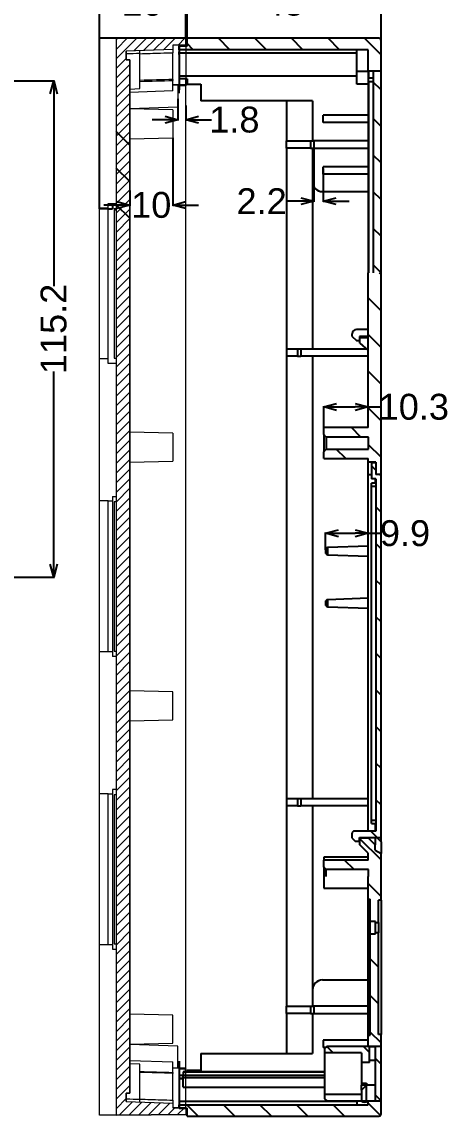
# Model space of a CAD drawing. Header units: millimetres. Extents: x 3277 to 4118, y 1069 to 1745.
# Drawn here: x 3474.3 to 3573.2, y 1289.9 to 1543.7 of the extents above; entities that cross this region are included whole.
import ezdxf

# ---------------------------------------------------------------- set-up
doc = ezdxf.new("R2010")
doc.units = ezdxf.units.MM
doc.layers.add('1', color=7, linetype='Continuous', true_color=0xffffff)
doc.layers.add('2', color=7, linetype='Continuous', true_color=0xffffff)
doc.styles.get("Standard").update_dxf_attribs({"font": 'arial.ttf'})
doc.dimstyles.new('副本 (2)Standard', dxfattribs={"dimtxt": 6, "dimasz": 3, "dimexe": 0.18, "dimexo": 0.0625, "dimgap": 0.09, "dimtad": 0, "dimdec": 1, "dimdsep": 46, "dimtxsty": 'Standard', "dimblk": 'OPEN30', "dimcen": 0.09, "dimclrd": 3, "dimclre": 3, "dimclrt": 6, "dimazin": 2, "dimtfac": 1, "dimtdec": 1, "dimtofl": 0, "dimtmove": 0, "dimatfit": 3, "dimfxl": 1, "dimtolj": 1, "dimtzin": 0, "dimarcsym": 0})

# ---------------------------------------------------------------- blocks, each defined once
blk = doc.blocks.new('_Open30')
at = {"color": 0, "linetype": 'ByBlock', "lineweight": -2}
for p, q in [((-1, 0.268), (0, 0)), ((0, 0), (-1, -0.268)), ((0, 0), (-1, 0))]:
    blk.add_line(p, q, dxfattribs=at)
blk = doc.blocks.new('*D78')
at = {"color": 3, "lineweight": -2, "transparency": 16777216}
for p, q in [((3492.3, 1539.03), (3492.3, 1557.5)), ((3495.3, 1557.32), (3517.05, 1557.32)), ((3554.6, 1557.32), (3532.85, 1557.32)), ((3557.6, 1538.75), (3557.6, 1557.5))]:
    blk.add_line(p, q, dxfattribs=at)
at = {"layer": 'Defpoints', "color": 0, "transparency": 16777216}
for p in [(3492.3, 1557.32), (3492.3, 1538.97), (3557.6, 1538.69)]:
    blk.add_point(p, dxfattribs=at)
at = {"color": 3, "lineweight": -2, "transparency": 16777216, "xscale": 3, "yscale": 3, "zscale": 3, "rotation": 180}
blk.add_blockref('_Open30', (3492.3, 1557.32), dxfattribs=at)
at = {"color": 3, "lineweight": -2, "transparency": 16777216, "xscale": 3, "yscale": 3, "zscale": 3}
blk.add_blockref('_Open30', (3557.6, 1557.32), dxfattribs=at)
at = {"color": 6, "transparency": 16777216, "insert": (3524.95, 1557.32), "char_height": 6, "attachment_point": 5}
blk.add_mtext('\\A1;65.3', dxfattribs=at)
blk = doc.blocks.new('*D79')
at = {"color": 3, "lineweight": -2, "transparency": 16777216}
for p, q in [((3512.6, 1539.96), (3512.6, 1548.3)), ((3557.6, 1543.81), (3557.6, 1548.3)), ((3515.6, 1548.12), (3530.57, 1548.12)), ((3554.6, 1548.12), (3539.63, 1548.12))]:
    blk.add_line(p, q, dxfattribs=at)
at = {"layer": 'Defpoints', "color": 0, "transparency": 16777216}
for p in [(3557.6, 1548.12), (3557.6, 1543.75), (3512.6, 1539.89)]:
    blk.add_point(p, dxfattribs=at)
at = {"color": 3, "lineweight": -2, "transparency": 16777216, "xscale": 3, "yscale": 3, "zscale": 3, "rotation": 180}
blk.add_blockref('_Open30', (3512.6, 1548.12), dxfattribs=at)
at = {"color": 3, "lineweight": -2, "transparency": 16777216, "xscale": 3, "yscale": 3, "zscale": 3}
blk.add_blockref('_Open30', (3557.6, 1548.12), dxfattribs=at)
at = {"color": 6, "transparency": 16777216, "insert": (3535.1, 1548.12), "char_height": 6, "attachment_point": 5}
blk.add_mtext('\\A1;45', dxfattribs=at)
blk = doc.blocks.new('*D81')
at = {"color": 3, "lineweight": -2, "transparency": 16777216}
for p, q in [((3492.3, 1546.79), (3492.3, 1548.26)), ((3512.3, 1539.96), (3512.3, 1548.26)), ((3495.3, 1548.08), (3497.88, 1548.08)), ((3509.3, 1548.08), (3506.73, 1548.08))]:
    blk.add_line(p, q, dxfattribs=at)
at = {"layer": 'Defpoints', "color": 0, "transparency": 16777216}
for p in [(3492.3, 1548.08), (3492.3, 1546.72), (3512.3, 1539.89)]:
    blk.add_point(p, dxfattribs=at)
at = {"color": 3, "lineweight": -2, "transparency": 16777216, "xscale": 3, "yscale": 3, "zscale": 3, "rotation": 180}
blk.add_blockref('_Open30', (3492.3, 1548.08), dxfattribs=at)
at = {"color": 3, "lineweight": -2, "transparency": 16777216, "xscale": 3, "yscale": 3, "zscale": 3}
blk.add_blockref('_Open30', (3512.3, 1548.08), dxfattribs=at)
at = {"color": 6, "transparency": 16777216, "insert": (3502.3, 1548.08), "char_height": 6, "attachment_point": 5}
blk.add_mtext('\\A1;20', dxfattribs=at)
blk = doc.blocks.new('*D82')
at = {"color": 3, "lineweight": -2, "transparency": 16777216}
for p, q in [((3509.3, 1516.78), (3509.3, 1501.03)), ((3499.3, 1504.61), (3499.3, 1501.03)), ((3496.3, 1501.21), (3493.3, 1501.21)), ((3512.3, 1501.21), (3515.3, 1501.21))]:
    blk.add_line(p, q, dxfattribs=at)
at = {"layer": 'Defpoints', "color": 0, "transparency": 16777216}
for p in [(3509.3, 1516.84), (3499.3, 1504.67), (3499.3, 1501.21)]:
    blk.add_point(p, dxfattribs=at)
at = {"color": 3, "lineweight": -2, "transparency": 16777216, "xscale": 3, "yscale": 3, "zscale": 3}
blk.add_blockref('_Open30', (3499.3, 1501.21), dxfattribs=at)
at = {"color": 3, "lineweight": -2, "transparency": 16777216, "xscale": 3, "yscale": 3, "zscale": 3, "rotation": 180}
blk.add_blockref('_Open30', (3509.3, 1501.21), dxfattribs=at)
at = {"color": 6, "transparency": 16777216, "insert": (3504.3, 1501.21), "char_height": 6, "attachment_point": 5}
blk.add_mtext('\\A1;10', dxfattribs=at)
blk = doc.blocks.new('*D83')
at = {"color": 3, "lineweight": -2, "transparency": 16777216}
for p, q in [((3544.3, 1449.65), (3544.3, 1454.57)), ((3547.3, 1454.39), (3551.6, 1454.39)), ((3554.6, 1451.39), (3554.6, 1454.57)), ((3554.6, 1454.39), (3557.6, 1454.39))]:
    blk.add_line(p, q, dxfattribs=at)
at = {"layer": 'Defpoints', "color": 0, "transparency": 16777216}
for p in [(3554.6, 1454.39), (3544.3, 1449.59), (3554.6, 1451.33)]:
    blk.add_point(p, dxfattribs=at)
at = {"color": 3, "lineweight": -2, "transparency": 16777216, "xscale": 3, "yscale": 3, "zscale": 3, "rotation": 180}
blk.add_blockref('_Open30', (3544.3, 1454.39), dxfattribs=at)
at = {"color": 3, "lineweight": -2, "transparency": 16777216, "xscale": 3, "yscale": 3, "zscale": 3}
blk.add_blockref('_Open30', (3554.6, 1454.39), dxfattribs=at)
at = {"color": 6, "transparency": 16777216, "insert": (3565.2, 1454.39), "char_height": 6, "attachment_point": 5}
blk.add_mtext('\\A1;10.3', dxfattribs=at)
blk = doc.blocks.new('*D84')
at = {"color": 3, "lineweight": -2, "transparency": 16777216}
for p, q in [((3544.7, 1421.21), (3544.7, 1425.25)), ((3547.7, 1425.07), (3551.6, 1425.07)), ((3554.6, 1423.15), (3554.6, 1425.25)), ((3554.6, 1425.07), (3557.6, 1425.07))]:
    blk.add_line(p, q, dxfattribs=at)
at = {"layer": 'Defpoints', "color": 0, "transparency": 16777216}
for p in [(3554.6, 1425.07), (3554.6, 1423.08), (3544.7, 1421.15)]:
    blk.add_point(p, dxfattribs=at)
at = {"color": 3, "lineweight": -2, "transparency": 16777216, "xscale": 3, "yscale": 3, "zscale": 3, "rotation": 180}
blk.add_blockref('_Open30', (3544.7, 1425.07), dxfattribs=at)
at = {"color": 3, "lineweight": -2, "transparency": 16777216, "xscale": 3, "yscale": 3, "zscale": 3}
blk.add_blockref('_Open30', (3554.6, 1425.07), dxfattribs=at)
at = {"color": 6, "transparency": 16777216, "insert": (3563.16, 1425.07), "char_height": 6, "attachment_point": 5}
blk.add_mtext('\\A1;9.9', dxfattribs=at)
blk = doc.blocks.new('*D85')
at = {"color": 3, "lineweight": -2, "transparency": 16777216}
for p, q in [((3542, 1515.44), (3542, 1501.93)), ((3544.2, 1509.66), (3544.2, 1501.93)), ((3539, 1502.11), (3535.49, 1502.11)), ((3547.2, 1502.11), (3550.2, 1502.11))]:
    blk.add_line(p, q, dxfattribs=at)
at = {"layer": 'Defpoints', "color": 0, "transparency": 16777216}
for p in [(3542, 1515.5), (3544.2, 1509.72), (3544.2, 1502.11)]:
    blk.add_point(p, dxfattribs=at)
at = {"color": 3, "lineweight": -2, "transparency": 16777216, "xscale": 3, "yscale": 3, "zscale": 3}
blk.add_blockref('_Open30', (3542, 1502.11), dxfattribs=at)
at = {"color": 3, "lineweight": -2, "transparency": 16777216, "xscale": 3, "yscale": 3, "zscale": 3, "rotation": 180}
blk.add_blockref('_Open30', (3544.2, 1502.11), dxfattribs=at)
at = {"color": 6, "transparency": 16777216, "insert": (3529.91, 1502.11), "char_height": 6, "attachment_point": 5}
blk.add_mtext('\\A1;2.2', dxfattribs=at)
blk = doc.blocks.new('*D104')
at = {"color": 3, "lineweight": -2, "transparency": 16777216}
for p, q in [((3432.71, 1530.04), (3481.85, 1530.04)), ((3481.67, 1527.04), (3481.67, 1482.37)), ((3481.67, 1417.89), (3481.67, 1462.57)), ((3448.55, 1414.89), (3481.85, 1414.89))]:
    blk.add_line(p, q, dxfattribs=at)
at = {"layer": 'Defpoints', "color": 0, "transparency": 16777216}
for p in [(3432.65, 1530.04), (3448.49, 1414.89), (3481.67, 1414.89)]:
    blk.add_point(p, dxfattribs=at)
at = {"color": 3, "lineweight": -2, "transparency": 16777216, "xscale": 3, "yscale": 3, "zscale": 3}
for p, rotation in [((3481.67, 1530.04), 90), ((3481.67, 1414.89), 270)]:
    blk.add_blockref('_Open30', p, dxfattribs=dict(at, rotation=rotation))
at = {"color": 6, "transparency": 16777216, "insert": (3481.67, 1472.47), "char_height": 6, "attachment_point": 5, "rotation": 90}
blk.add_mtext('\\A1;115.2', dxfattribs=at)
blk = doc.blocks.new('sfdg')
at = {"layer": '1', "linetype": 'Continuous', "lineweight": 13}
h = blk.add_hatch(dxfattribs=at)
h.set_pattern_fill('ANSI31', color=2, scale=0.4975, style=0)
h.set_pattern_definition([(45, (-3908.6246, 5610.0323), (-1.1169194, 1.1169194), [])])
h.paths.add_polyline_path([(-3215.47, 6169.42), (-3215.47, 6167.85), (-3218.47, 6167.85), (-3218.47, 6166.8), (-3229.27, 6166.42), (-3229.27, 6164.46), (-3228.47, 6164.46), (-3228.47, 5924.75), (-3229.27, 5924.75), (-3229.27, 5922.79), (-3218.47, 5922.41), (-3218.47, 5921.36), (-3215.47, 5921.36), (-3215.47, 5919.78), (-3231.57, 5919.64), (-3231.57, 6169.56)])
at = {"layer": '1', "color": 132, "linetype": 'Continuous', "lineweight": 18}
for p, q in [((-3231.57, 6169.56), (-3235.47, 6169.6)), ((-3235.47, 6130.05), (-3235.47, 6169.6)), ((-3231.57, 5919.64), (-3231.57, 6169.56)), ((-3215.47, 6169.42), (-3231.57, 6169.56)), ((-3218.47, 6167.85), (-3218.47, 6166.8)), ((-3215.47, 6167.85), (-3218.47, 6167.85)), ((-3215.47, 6169.42), (-3215.47, 6167.85)), ((-3215.47, 6167.85), (-3215.47, 6158.65)), ((-3218.47, 6166.8), (-3229.27, 6166.42)), ((-3229.27, 6164.46), (-3229.27, 6166.42)), ((-3226.1, 6157.75), (-3226.1, 6165.89)), ((-3218.47, 6159.86), (-3218.47, 6166.08)), ((-3228.47, 6164.46), (-3229.27, 6164.46)), ((-3228.47, 5924.75), (-3228.47, 6164.46)), ((-3228.47, 6157.66), (-3226.1, 6157.75)), ((-3218.47, 6157.2), (-3218.47, 6159.64)), ((-3215.47, 6158.65), (-3218.47, 6158.65)), ((-3217.28, 6158.65), (-3217.28, 6153.54)), ((-3215.47, 5930.56), (-3215.47, 6158.65)), ((-3218.47, 6157.2), (-3228.47, 6156.85)), ((-3228.47, 6153.15), (-3217.28, 6153.54)), ((-3218.47, 6152.83), (-3228.47, 6153.06)), ((-3218.47, 6152.83), (-3218.47, 6146.37)), ((-3228.47, 6146.14), (-3218.47, 6146.37)), ((-3233.47, 6130.05), (-3235.47, 6130.05)), ((-3235.47, 6095.05), (-3235.47, 6130.05)), ((-3233.47, 6130.05), (-3233.47, 6131.1)), ((-3233.47, 6131.1), (-3231.57, 6131.1)), ((-3233.47, 6095.05), (-3233.47, 6130.05)), ((-3232.07, 6129.85), (-3232.07, 6095.25)), ((-3231.57, 6129.85), (-3232.07, 6129.85)), ((-3235.47, 6062.1), (-3235.47, 6095.05)), ((-3233.47, 6095.05), (-3235.47, 6095.05)), ((-3233.47, 6094), (-3233.47, 6095.05)), ((-3231.57, 6094), (-3233.47, 6094)), ((-3232.07, 6095.25), (-3231.57, 6095.25)), ((-3218.47, 6077.84), (-3228.47, 6078.06)), ((-3218.47, 6077.84), (-3218.47, 6071.37)), ((-3228.47, 6071.14), (-3218.47, 6071.37)), ((-3233.47, 6062.1), (-3235.47, 6062.1)), ((-3235.47, 6027.1), (-3235.47, 6062.1)), ((-3233.47, 6027.1), (-3233.47, 6062.1)), ((-3233.47, 6062.1), (-3232.47, 6062.1)), ((-3232.47, 6063.15), (-3232.47, 6062.1)), ((-3232.47, 6063.15), (-3231.57, 6063.15)), ((-3232.47, 6062.1), (-3232.47, 6027.1)), ((-3232.07, 6061.9), (-3232.07, 6027.3)), ((-3231.57, 6061.9), (-3232.07, 6061.9)), ((-3235.47, 5994.16), (-3235.47, 6027.1)), ((-3233.47, 6027.1), (-3235.47, 6027.1)), ((-3232.47, 6027.1), (-3233.47, 6027.1)), ((-3232.47, 6027.1), (-3232.47, 6026.05)), ((-3231.57, 6026.05), (-3232.47, 6026.05)), ((-3232.07, 6027.3), (-3231.57, 6027.3)), ((-3218.47, 6017.84), (-3228.47, 6018.06)), ((-3218.47, 6014.6), (-3218.47, 6017.84)), ((-3218.47, 6011.37), (-3218.47, 6014.6)), ((-3228.47, 6011.14), (-3218.47, 6011.37)), ((-3231.57, 5995.21), (-3232.47, 5995.21)), ((-3232.47, 5995.21), (-3232.47, 5994.16)), ((-3233.47, 5994.16), (-3235.47, 5994.16)), ((-3235.47, 5959.16), (-3235.47, 5994.16)), ((-3233.47, 5959.16), (-3233.47, 5994.16)), ((-3233.47, 5994.16), (-3232.47, 5994.16)), ((-3232.47, 5994.16), (-3232.47, 5959.16)), ((-3232.07, 5993.96), (-3232.07, 5959.36)), ((-3231.57, 5993.96), (-3232.07, 5993.96)), ((-3233.47, 5959.16), (-3235.47, 5959.16)), ((-3235.47, 5919.61), (-3235.47, 5959.16)), ((-3232.47, 5959.16), (-3233.47, 5959.16)), ((-3232.47, 5959.16), (-3232.47, 5958.11)), ((-3232.47, 5958.11), (-3231.57, 5958.11)), ((-3232.07, 5959.36), (-3231.57, 5959.36)), ((-3218.47, 5942.84), (-3228.47, 5943.07)), ((-3218.47, 5939.61), (-3218.47, 5942.84)), ((-3218.47, 5936.37), (-3218.47, 5939.61)), ((-3228.47, 5936.15), (-3218.47, 5936.37)), ((-3217.28, 5935.67), (-3228.47, 5936.06)), ((-3217.28, 5930.56), (-3217.28, 5935.67)), ((-3228.47, 5932.36), (-3218.47, 5932.01)), ((-3226.1, 5931.46), (-3228.47, 5931.54)), ((-3226.1, 5923.32), (-3226.1, 5931.46)), ((-3218.47, 5929.57), (-3218.47, 5932.01)), ((-3215.47, 5930.56), (-3218.47, 5930.56)), ((-3218.47, 5923.13), (-3218.47, 5929.34)), ((-3215.47, 5921.36), (-3215.47, 5930.56)), ((-3229.27, 5922.79), (-3229.27, 5924.75)), ((-3229.27, 5924.75), (-3228.47, 5924.75)), ((-3229.27, 5922.79), (-3218.47, 5922.41)), ((-3218.47, 5922.41), (-3218.47, 5921.36)), ((-3215.47, 5921.36), (-3218.47, 5921.36)), ((-3215.47, 5921.36), (-3215.47, 5919.78)), ((-3231.57, 5919.64), (-3235.47, 5919.61)), ((-3231.57, 5919.64), (-3215.47, 5919.78))]:
    blk.add_line(p, q, dxfattribs=at)
at = {"layer": '1', "color": 172, "linetype": 'Continuous', "lineweight": 18}
for p, q in [((-3231.57, 5919.64), (-3231.57, 6169.56)), ((-3231.57, 6169.56), (-3215.47, 6169.42)), ((-3215.47, 6167.85), (-3218.47, 6167.85)), ((-3218.47, 6167.85), (-3218.47, 6166.8)), ((-3215.47, 6169.42), (-3215.47, 6167.85)), ((-3218.47, 6166.8), (-3229.27, 6166.42)), ((-3229.27, 6166.42), (-3229.27, 6164.46)), ((-3229.27, 6164.46), (-3228.47, 6164.46)), ((-3228.47, 6164.46), (-3228.47, 5924.75)), ((-3228.47, 5924.75), (-3229.27, 5924.75)), ((-3229.27, 5924.75), (-3229.27, 5922.79)), ((-3229.27, 5922.79), (-3218.47, 5922.41)), ((-3218.47, 5922.41), (-3218.47, 5921.36)), ((-3218.47, 5921.36), (-3215.47, 5921.36)), ((-3215.47, 5921.36), (-3215.47, 5919.78)), ((-3215.47, 5919.78), (-3231.57, 5919.64))]:
    blk.add_line(p, q, dxfattribs=at)
at = {"layer": '1', "color": 132, "linetype": 'Continuous', "lineweight": 18}
for points in [[(-3226.1, 6165.89), (-3227.16, 6165.85), (-3228.21, 6165.82), (-3229.27, 6165.79)], [(-3218.47, 6159.86), (-3221.01, 6159.79), (-3223.56, 6159.72), (-3226.1, 6159.65)], [(-3226.1, 6159.43), (-3223.56, 6159.5), (-3221.01, 6159.57), (-3218.47, 6159.64)], [(-3218.47, 6158.65), (-3218.07, 6158.65), (-3217.68, 6158.65), (-3217.28, 6158.65)], [(-3226.1, 5929.78), (-3223.56, 5929.71), (-3221.01, 5929.64), (-3218.47, 5929.57)], [(-3218.47, 5929.34), (-3221.01, 5929.42), (-3223.56, 5929.49), (-3226.1, 5929.56)], [(-3229.27, 5923.42), (-3228.21, 5923.39), (-3227.16, 5923.35), (-3226.1, 5923.32)]]:
    blk.add_open_spline(points, degree=3, dxfattribs=at)
for points, knots in [([(-3226.1, 6165.89), (-3226.1, 6165.94), (-3226.1, 6166), (-3226.1, 6166.11), (-3226.1, 6166.17), (-3226.1, 6166.27), (-3226.1, 6166.32), (-3226.1, 6166.4), (-3226.1, 6166.44), (-3226.1, 6166.49), (-3226.1, 6166.51), (-3226.1, 6166.53), (-3226.1, 6166.53), (-3226.1, 6166.53)], [0, 0, 0, 0, 0.181313, 0.181313, 0.362641, 0.362641, 0.543761, 0.543761, 0.724722, 0.724722, 0.905723, 0.905723, 1, 1, 1, 1]), ([(-3226.1, 6165.85), (-3224.5, 6165.9), (-3222.9, 6165.95), (-3220.36, 6166.02), (-3219.41, 6166.05), (-3218.47, 6166.08)], [0, 0, 0, 0, 0.629647, 0.629647, 1, 1, 1, 1]), ([(-3218.47, 6166.8), (-3218.47, 6166.8), (-3218.47, 6166.79), (-3218.47, 6166.75), (-3218.47, 6166.72), (-3218.47, 6166.65), (-3218.47, 6166.61), (-3218.47, 6166.52), (-3218.47, 6166.46), (-3218.47, 6166.35), (-3218.47, 6166.3), (-3218.47, 6166.19), (-3218.47, 6166.13), (-3218.47, 6166.08)], [0, 0, 0, 0, 0.166878, 0.166878, 0.333773, 0.333773, 0.500415, 0.500415, 0.666824, 0.666824, 0.833223, 0.833223, 1, 1, 1, 1]), ([(-3218.47, 6159.86), (-3218.47, 6159.84), (-3218.47, 6159.81), (-3218.47, 6159.73), (-3218.47, 6159.69), (-3218.47, 6159.64)], [0, 0, 0, 0, 0.499999, 0.499999, 1, 1, 1, 1]), ([(-3218.47, 5929.57), (-3218.47, 5929.52), (-3218.47, 5929.47), (-3218.47, 5929.39), (-3218.47, 5929.36), (-3218.47, 5929.34)], [0, 0, 0, 0, 0.499999, 0.499999, 1, 1, 1, 1]), ([(-3226.1, 5923.36), (-3224.5, 5923.31), (-3222.9, 5923.26), (-3220.36, 5923.18), (-3219.41, 5923.15), (-3218.47, 5923.13)], [0, 0, 0, 0, 0.629647, 0.629647, 1, 1, 1, 1]), ([(-3226.1, 5922.68), (-3226.1, 5922.68), (-3226.1, 5922.69), (-3226.1, 5922.72), (-3226.1, 5922.75), (-3226.1, 5922.82), (-3226.1, 5922.86), (-3226.1, 5922.96), (-3226.1, 5923.01), (-3226.1, 5923.12), (-3226.1, 5923.18), (-3226.1, 5923.26), (-3226.1, 5923.29), (-3226.1, 5923.32)], [0, 0, 0, 0, 0.181313, 0.181313, 0.362641, 0.362641, 0.543761, 0.543761, 0.724722, 0.724722, 0.905723, 0.905723, 1, 1, 1, 1]), ([(-3218.47, 5923.13), (-3218.47, 5923.07), (-3218.47, 5923.02), (-3218.47, 5922.91), (-3218.47, 5922.85), (-3218.47, 5922.74), (-3218.47, 5922.69), (-3218.47, 5922.6), (-3218.47, 5922.55), (-3218.47, 5922.48), (-3218.47, 5922.46), (-3218.47, 5922.42), (-3218.47, 5922.41), (-3218.47, 5922.41)], [0, 0, 0, 0, 0.166878, 0.166878, 0.333773, 0.333773, 0.500415, 0.500415, 0.666824, 0.666824, 0.833223, 0.833223, 1, 1, 1, 1])]:
    blk.add_open_spline(points, degree=3, knots=knots, dxfattribs=at)
blk = doc.blocks.new('*D130')
at = {"color": 3, "lineweight": -2, "transparency": 16777216}
for p, q in [((3510.5, 1525.87), (3510.5, 1520.82)), ((3512.3, 1524.34), (3512.3, 1520.82)), ((3507.5, 1521), (3504.5, 1521)), ((3515.3, 1521), (3518.3, 1521))]:
    blk.add_line(p, q, dxfattribs=at)
at = {"layer": 'Defpoints', "color": 0, "transparency": 16777216}
for p in [(3510.5, 1525.93), (3512.3, 1524.4), (3512.3, 1521)]:
    blk.add_point(p, dxfattribs=at)
at = {"color": 3, "lineweight": -2, "transparency": 16777216, "xscale": 3, "yscale": 3, "zscale": 3}
blk.add_blockref('_Open30', (3510.5, 1521), dxfattribs=at)
at = {"color": 3, "lineweight": -2, "transparency": 16777216, "xscale": 3, "yscale": 3, "zscale": 3, "rotation": 180}
blk.add_blockref('_Open30', (3512.3, 1521), dxfattribs=at)
at = {"color": 6, "transparency": 16777216, "insert": (3523.58, 1521), "char_height": 6, "attachment_point": 5}
blk.add_mtext('\\A1;1.8', dxfattribs=at)

msp = doc.modelspace()

# ---------------------------------------------------------------- linework, layer by layer
at = {"color": 251}
for p, q in [((3514.05, 1537.24), (3512.6, 1538.69)), ((3522.53, 1537.24), (3519.88, 1539.89)), ((3531.01, 1537.24), (3528.36, 1539.89)), ((3539.49, 1537.24), (3536.84, 1539.89)), ((3547.97, 1537.24), (3545.32, 1539.89)), ((3557.6, 1536.09), (3553.8, 1539.89)), ((3557.6, 1527.95), (3555.8, 1529.75)), ((3557.6, 1519.46), (3555.8, 1521.26)), ((3499.3, 1515.14), (3496.2, 1518.25)), ((3557.6, 1510.97), (3555.8, 1512.77)), ((3499.3, 1506.66), (3496.2, 1509.76)), ((3557.6, 1502.48), (3555.8, 1504.28)), ((3499.3, 1498.17), (3496.2, 1501.27)), ((3557.6, 1493.99), (3555.8, 1495.79)), ((3557.6, 1485.5), (3555.8, 1487.31)), ((3557.6, 1485.15), (3557.25, 1485.5)), ((3557.6, 1476.66), (3554.6, 1479.67)), ((3557.6, 1468.17), (3554.6, 1471.18)), ((3557.6, 1459.68), (3554.6, 1462.69)), ((3557.6, 1451.19), (3554.6, 1454.2)), ((3552.93, 1447.38), (3550.73, 1449.59)), ((3549.43, 1442.4), (3547.23, 1444.6)), ((3557.6, 1442.71), (3554.7, 1445.61)), ((3556.4, 1439.69), (3555.4, 1440.69)), ((3557.6, 1438.49), (3557.35, 1438.74)), ((3557.6, 1430), (3556.4, 1431.2)), ((3557.6, 1421.51), (3556.4, 1422.71)), ((3557.6, 1413.02), (3556.4, 1414.22)), ((3557.6, 1404.53), (3556.4, 1405.73)), ((3557.6, 1396.04), (3556.4, 1397.24)), ((3557.6, 1387.55), (3556.4, 1388.75)), ((3557.6, 1379.06), (3556.4, 1380.26)), ((3557.6, 1370.57), (3556.4, 1371.77)), ((3557.6, 1362.08), (3556.4, 1363.28)), ((3556.7, 1354.49), (3555.21, 1355.99)), ((3557.6, 1349.32), (3552.7, 1354.23)), ((3551.36, 1347.08), (3549.15, 1349.29)), ((3557.6, 1340.83), (3554.6, 1343.83)), ((3557, 1324.45), (3555.1, 1326.35)), ((3557, 1315.96), (3555.1, 1317.86)), ((3557.6, 1306.87), (3555.1, 1309.38)), ((3546.51, 1304.54), (3545.02, 1306.04)), ((3554.9, 1304.64), (3553.5, 1306.04)), ((3557.6, 1301.93), (3556.2, 1303.33)), ((3554.2, 1296.85), (3554.11, 1296.95)), ((3557.6, 1293.44), (3556.2, 1294.85)), ((3515.2, 1289.89), (3512.55, 1292.54)), ((3523.68, 1289.89), (3521.03, 1292.54)), ((3532.16, 1289.89), (3529.51, 1292.54)), ((3540.64, 1289.89), (3537.99, 1292.54)), ((3549.12, 1289.89), (3546.48, 1292.54)), ((3557.46, 1290.04), (3554.6, 1292.9))]:
    msp.add_line(p, q, dxfattribs=at)
at = {"layer": '1', "color": 21}
for p, q in [((3496.2, 1539.89), (3492.3, 1539.89)), ((3492.3, 1500.34), (3492.3, 1539.89)), ((3512.3, 1539.89), (3496.2, 1539.89)), ((3512.3, 1538.14), (3510.8, 1538.14)), ((3510.8, 1538.14), (3510.8, 1536.74)), ((3512.3, 1539.89), (3512.3, 1538.14)), ((3512.3, 1538.14), (3512.3, 1538.04)), ((3510.8, 1536.11), (3510.8, 1536.74)), ((3510.8, 1536.11), (3510.8, 1527.96)), ((3512.3, 1530.49), (3512.3, 1528.94)), ((3512.3, 1528.94), (3510.8, 1528.94)), ((3510.8, 1527.14), (3510.8, 1527.96)), ((3494.3, 1500.34), (3492.3, 1500.34)), ((3494.3, 1500.34), (3495.3, 1500.34)), ((3495.3, 1501.39), (3496.2, 1501.39)), ((3495.3, 1501.39), (3495.3, 1500.34)), ((3496.2, 1500.14), (3495.7, 1500.14)), ((3510.8, 1302.64), (3510.8, 1301.83)), ((3510.8, 1301.83), (3510.8, 1293.68)), ((3512.3, 1300.84), (3510.8, 1300.84)), ((3512.3, 1300.13), (3512.3, 1300.84)), ((3510.8, 1293.68), (3510.8, 1293.04)), ((3510.8, 1293.04), (3510.8, 1291.64)), ((3512.3, 1291.64), (3510.8, 1291.64)), ((3512.3, 1291.64), (3512.3, 1291.74))]:
    msp.add_line(p, q, dxfattribs=at)
at = {"layer": '2', "color": 7}
for p, q in [((3512.6, 1538.04), (3512.6, 1539.89)), ((3557.1, 1539.89), (3512.6, 1539.89)), ((3557.6, 1532.26), (3557.6, 1539.39)), ((3512.6, 1538.04), (3510.8, 1538.04)), ((3510.8, 1537.24), (3510.8, 1538.04)), ((3554.6, 1537.24), (3510.8, 1537.24)), ((3552, 1536.43), (3510.8, 1536.43)), ((3552, 1532.29), (3552, 1537.24)), ((3554.6, 1532.26), (3554.6, 1537.24)), ((3510.8, 1531.19), (3552, 1531.19)), ((3552, 1531.13), (3510.8, 1531.13)), ((3512.6, 1530.49), (3510.8, 1530.49)), ((3512.6, 1530.49), (3512.6, 1529.29)), ((3552, 1529.29), (3552, 1532.29)), ((3552, 1532.29), (3554.6, 1532.29)), ((3554.6, 1532.26), (3554.6, 1485.5)), ((3557.6, 1532.26), (3554.6, 1532.26)), ((3512.6, 1529.29), (3515.8, 1529.29)), ((3515.8, 1529.29), (3515.8, 1525.39)), ((3554.6, 1529.29), (3552, 1529.29)), ((3541.7, 1525.39), (3515.8, 1525.39)), ((3535.7, 1525.39), (3535.7, 1516.09)), ((3541.7, 1525.39), (3541.7, 1516.09)), ((3554.6, 1522.09), (3544.2, 1522.09)), ((3544.2, 1520.39), (3544.2, 1522.09)), ((3554.6, 1520.39), (3544.2, 1520.39)), ((3535.7, 1516.09), (3541.2, 1516.09)), ((3535.7, 1514.39), (3535.7, 1516.09)), ((3541.2, 1516.09), (3542, 1516.09)), ((3541.2, 1516.09), (3541.2, 1514.39)), ((3554.6, 1516.09), (3542, 1516.09)), ((3542, 1516.09), (3542, 1514.39)), ((3535.7, 1514.39), (3535.7, 1467.89)), ((3541.2, 1514.39), (3535.7, 1514.39)), ((3541.2, 1514.39), (3542, 1514.39)), ((3541.7, 1514.39), (3541.7, 1506.62)), ((3542, 1514.39), (3554.6, 1514.39)), ((3554.6, 1510.09), (3544.2, 1510.09)), ((3544.2, 1508.39), (3544.2, 1510.09)), ((3554.6, 1508.39), (3544.2, 1508.39)), ((3541.7, 1506.62), (3541.7, 1467.89)), ((3544, 1504.32), (3554.6, 1504.32)), ((3554.6, 1449.59), (3554.6, 1485.5)), ((3557.6, 1438.74), (3557.6, 1485.5)), ((3552.7, 1470.76), (3552.7, 1470.46)), ((3552.7, 1469.16), (3552.7, 1470.46)), ((3552.7, 1470.46), (3554.6, 1470.46)), ((3535.7, 1467.89), (3538.2, 1467.89)), ((3535.7, 1467.89), (3535.7, 1466.19)), ((3538.2, 1467.89), (3539, 1467.89)), ((3538.2, 1467.89), (3538.2, 1466.19)), ((3539, 1467.89), (3541.7, 1467.89)), ((3539, 1467.89), (3539, 1466.19)), ((3541.7, 1467.89), (3554.11, 1467.89)), ((3552.7, 1469.16), (3554.6, 1467.45)), ((3535.7, 1466.19), (3535.7, 1363.59)), ((3538.2, 1466.19), (3535.7, 1466.19)), ((3538.2, 1466.19), (3539, 1466.19)), ((3541.7, 1466.19), (3539, 1466.19)), ((3541.7, 1466.19), (3541.7, 1363.59)), ((3554.6, 1466.19), (3541.7, 1466.19)), ((3544.3, 1447.99), (3544.3, 1449.59)), ((3554.6, 1449.59), (3544.3, 1449.59)), ((3544.3, 1447.99), (3544.3, 1444)), ((3544.9, 1447.38), (3544.9, 1444.6)), ((3554.7, 1447.38), (3544.9, 1447.38)), ((3554.7, 1444.6), (3554.7, 1447.38)), ((3544.9, 1444.6), (3554.7, 1444.6)), ((3544.3, 1442.4), (3544.3, 1444)), ((3544.3, 1442.4), (3554.6, 1442.4)), ((3554.6, 1441.54), (3554.6, 1442.4)), ((3554.6, 1438.74), (3554.6, 1441.54)), ((3556.4, 1441.54), (3554.6, 1441.54)), ((3556.4, 1441.54), (3556.4, 1438.74)), ((3554.6, 1355.99), (3554.6, 1438.74)), ((3554.6, 1438.74), (3555.4, 1438.74)), ((3556.2, 1437.74), (3556.2, 1436.74)), ((3557.6, 1438.74), (3556.4, 1438.74)), ((3554.6, 1422.07), (3545.28, 1421.75)), ((3545.28, 1420.1), (3545.28, 1421.75)), ((3544.7, 1421.15), (3544.7, 1420.7)), ((3545.28, 1420.1), (3554.6, 1419.78)), ((3544.7, 1409.08), (3544.7, 1408.64)), ((3554.6, 1410.01), (3545.28, 1409.68)), ((3545.28, 1408.04), (3545.28, 1409.68)), ((3545.28, 1408.04), (3554.6, 1407.72)), ((3535.7, 1363.59), (3538.2, 1363.59)), ((3535.7, 1363.59), (3535.7, 1361.89)), ((3538.2, 1363.59), (3539, 1363.59)), ((3538.2, 1363.59), (3538.2, 1361.89)), ((3539, 1363.59), (3541.7, 1363.59)), ((3539, 1363.59), (3539, 1361.89)), ((3541.7, 1363.59), (3554.6, 1363.59)), ((3535.7, 1361.89), (3535.7, 1315.39)), ((3538.2, 1361.89), (3535.7, 1361.89)), ((3538.2, 1361.89), (3539, 1361.89)), ((3541.7, 1361.89), (3539, 1361.89)), ((3554.6, 1361.89), (3541.7, 1361.89)), ((3541.7, 1361.89), (3541.7, 1319.17)), ((3556.2, 1357.74), (3556.2, 1355.99)), ((3552.7, 1352.79), (3552.7, 1354.39)), ((3554.7, 1354.39), (3552.7, 1354.39)), ((3554.6, 1350.89), (3552.7, 1352.79)), ((3554.6, 1354.39), (3554.6, 1354.49)), ((3554.7, 1354.39), (3556.2, 1352.85)), ((3556.2, 1354.49), (3556.2, 1352.85)), ((3556.2, 1351.6), (3556.2, 1352.85)), ((3557.6, 1353.54), (3557.6, 1350.8)), ((3554.6, 1349.29), (3554.6, 1350.89)), ((3556.2, 1351.6), (3557.6, 1350.8)), ((3557.6, 1345.49), (3557.6, 1350.8)), ((3544.3, 1349.99), (3544.3, 1349.29)), ((3554.6, 1349.99), (3544.3, 1349.99)), ((3544.3, 1347.69), (3544.3, 1349.29)), ((3554.6, 1349.29), (3544.3, 1349.29)), ((3544.3, 1347.69), (3544.3, 1345.49)), ((3544.3, 1345.49), (3544.3, 1342.79)), ((3544.9, 1345.49), (3544.9, 1347.08)), ((3554.7, 1347.08), (3544.9, 1347.08)), ((3554.6, 1340.19), (3554.6, 1345.49)), ((3554.7, 1345.49), (3554.7, 1347.08)), ((3557.6, 1340.02), (3557.6, 1345.49)), ((3544.3, 1342.79), (3554.6, 1342.79)), ((3554.6, 1308.64), (3554.6, 1340.19)), ((3554.6, 1340.19), (3555.1, 1340.19)), ((3555.1, 1335.04), (3555.1, 1340.19)), ((3557, 1334.79), (3557, 1340.02)), ((3557.6, 1340.02), (3557, 1340.02)), ((3557.6, 1340.02), (3557.6, 1308.82)), ((3555.1, 1332.14), (3555.1, 1335.04)), ((3556.3, 1335.04), (3555.1, 1335.04)), ((3556.3, 1334.79), (3556.3, 1335.04)), ((3556.3, 1332.39), (3556.3, 1334.79)), ((3556.3, 1334.79), (3557, 1334.79)), ((3557, 1334.79), (3557, 1332.39)), ((3555.1, 1332.14), (3556.3, 1332.14)), ((3555.1, 1308.64), (3555.1, 1332.14)), ((3557, 1332.39), (3556.3, 1332.39)), ((3556.3, 1332.14), (3556.3, 1332.39)), ((3557, 1308.82), (3557, 1332.39)), ((3544, 1321.47), (3554.6, 1321.47)), ((3541.7, 1319.17), (3541.7, 1315.39)), ((3535.7, 1315.39), (3541.2, 1315.39)), ((3535.7, 1313.69), (3535.7, 1315.39)), ((3541.2, 1315.39), (3542, 1315.39)), ((3541.2, 1315.39), (3541.2, 1313.69)), ((3554.6, 1315.39), (3542, 1315.39)), ((3542, 1315.39), (3542, 1313.69)), ((3535.7, 1313.69), (3535.7, 1304.39)), ((3541.2, 1313.69), (3535.7, 1313.69)), ((3541.2, 1313.69), (3542, 1313.69)), ((3541.7, 1313.69), (3541.7, 1304.39)), ((3542, 1313.69), (3554.6, 1313.69)), ((3554.6, 1307.54), (3544.2, 1307.54)), ((3544.2, 1307.54), (3544.2, 1305.84)), ((3554.6, 1308.64), (3555.1, 1308.64)), ((3554.6, 1306.14), (3554.6, 1308.64)), ((3557.6, 1308.82), (3557, 1308.82)), ((3557.6, 1306.14), (3557.6, 1308.82)), ((3544.8, 1305.84), (3544.2, 1305.84)), ((3554.6, 1306.14), (3554.6, 1306.04)), ((3554.6, 1306.14), (3557.6, 1306.14)), ((3555.6, 1306.04), (3555.6, 1306.14)), ((3556, 1306.14), (3556, 1306.04)), ((3556.9, 1306.14), (3556.9, 1306.04)), ((3557.6, 1306.04), (3557.6, 1306.14)), ((3515.8, 1304.39), (3541.7, 1304.39)), ((3515.8, 1304.39), (3515.8, 1300.49)), ((3544.5, 1300.13), (3511.7, 1300.13)), ((3511.7, 1300.13), (3511.7, 1300.06)), ((3511.7, 1300.06), (3511.7, 1299.43)), ((3544.5, 1300.06), (3511.7, 1300.06)), ((3512.6, 1300.49), (3512.6, 1300.13)), ((3515.8, 1300.49), (3512.6, 1300.49)), ((3511.7, 1299.29), (3510.8, 1299.29)), ((3510.8, 1298.65), (3511.7, 1298.65)), ((3511.7, 1298.59), (3510.8, 1298.59)), ((3511.7, 1298.76), (3511.7, 1299.43)), ((3511.7, 1299.43), (3544.5, 1299.43)), ((3511.7, 1296.58), (3511.7, 1298.76)), ((3544.5, 1298.76), (3511.7, 1298.76)), ((3511.7, 1296.58), (3544.5, 1296.58)), ((3510.8, 1293.36), (3552, 1293.36)), ((3510.8, 1291.74), (3510.8, 1292.54)), ((3510.8, 1292.54), (3554.6, 1292.54)), ((3552, 1293.44), (3552, 1292.54)), ((3554.6, 1293.44), (3554.6, 1293.34)), ((3554.6, 1292.54), (3554.6, 1293.34)), ((3557.6, 1293.34), (3554.6, 1293.34)), ((3555.6, 1293.34), (3555.6, 1293.44)), ((3556, 1293.44), (3556, 1293.34)), ((3556.9, 1293.44), (3556.9, 1293.34)), ((3557.6, 1293.34), (3557.6, 1293.44)), ((3557.6, 1290.39), (3557.6, 1293.34)), ((3510.8, 1291.74), (3512.6, 1291.74)), ((3512.6, 1289.89), (3512.6, 1291.74)), ((3512.6, 1289.89), (3557.1, 1289.89))]:
    msp.add_line(p, q, dxfattribs=at)
at = {"layer": '2', "color": 95}
for p, q in [((3554.7, 1532.26), (3554.7, 1530.76)), ((3554.7, 1530.76), (3555.8, 1530.76)), ((3554.7, 1529.76), (3554.7, 1530.76)), ((3555.8, 1532.26), (3555.8, 1485.5)), ((3557.6, 1532.26), (3555.8, 1532.26)), ((3557.6, 1485.5), (3557.6, 1532.26)), ((3555.8, 1529.76), (3554.7, 1529.76)), ((3554.8, 1485.5), (3554.8, 1529.76)), ((3554.6, 1472.36), (3551.9, 1472.36)), ((3550.9, 1470.76), (3550.9, 1471.36)), ((3550.9, 1470.76), (3551.9, 1469.76)), ((3551.9, 1469.76), (3552.6, 1469.76)), ((3554.6, 1470.76), (3552.6, 1470.76)), ((3552.6, 1470.76), (3552.6, 1469.76)), ((3555.4, 1441.44), (3555.4, 1437.74)), ((3556.4, 1441.44), (3555.4, 1441.44)), ((3556.4, 1441.44), (3556.4, 1438.74)), ((3556.4, 1437.74), (3555.4, 1437.74)), ((3555.4, 1435.94), (3555.4, 1436.74)), ((3556.4, 1436.74), (3555.4, 1436.74)), ((3557.6, 1438.74), (3556.4, 1438.74)), ((3556.4, 1437.74), (3556.4, 1355.99)), ((3557.6, 1354.49), (3557.6, 1438.74)), ((3555.4, 1358.54), (3555.4, 1435.94)), ((3556.4, 1435.94), (3555.4, 1435.94)), ((3555.4, 1357.74), (3555.4, 1358.54)), ((3555.4, 1358.54), (3556.4, 1358.54)), ((3550.9, 1354.39), (3550.9, 1355.49)), ((3556.4, 1355.99), (3551.4, 1355.99)), ((3555.4, 1357.74), (3556.4, 1357.74)), ((3550.9, 1354.39), (3551.7, 1353.59)), ((3552.6, 1353.59), (3551.7, 1353.59)), ((3552.6, 1354.49), (3557.6, 1354.49)), ((3552.6, 1353.59), (3552.6, 1354.49)), ((3556.65, 1354.49), (3557.6, 1353.54)), ((3557.6, 1353.54), (3557.6, 1354.49)), ((3545, 1306.04), (3544.5, 1305.54)), ((3544.5, 1305.54), (3544.5, 1304.54)), ((3554.9, 1306.04), (3545, 1306.04)), ((3554.9, 1306.04), (3556.2, 1306.04)), ((3554.9, 1302.34), (3554.9, 1306.04)), ((3556.2, 1306.04), (3556.2, 1293.44)), ((3557.6, 1306.04), (3556.2, 1306.04)), ((3557.6, 1293.44), (3557.6, 1306.04)), ((3544.5, 1304.54), (3544.5, 1294.94)), ((3553.1, 1304.54), (3544.5, 1304.54)), ((3553.1, 1304.54), (3553.1, 1302.34)), ((3553.1, 1302.34), (3553.1, 1297.54)), ((3554.9, 1302.34), (3553.1, 1302.34)), ((3554.9, 1302.84), (3556.2, 1302.84)), ((3553.1, 1297.54), (3553.1, 1297.04)), ((3553.1, 1297.54), (3554.2, 1297.54)), ((3553.1, 1295.94), (3553.1, 1297.04)), ((3554.2, 1297.04), (3553.1, 1297.04)), ((3554.2, 1297.04), (3553.1, 1295.94)), ((3554.2, 1297.54), (3554.2, 1297.04)), ((3556.2, 1297.04), (3554.2, 1297.04)), ((3554.2, 1293.44), (3554.2, 1297.04)), ((3544.5, 1294.94), (3544.5, 1293.94)), ((3553.1, 1294.94), (3544.5, 1294.94)), ((3553.1, 1295.94), (3553.1, 1293.44)), ((3544.5, 1293.94), (3545, 1293.44)), ((3545, 1293.44), (3553.1, 1293.44)), ((3553.1, 1293.44), (3554.2, 1293.44)), ((3554.2, 1293.44), (3556.2, 1293.44)), ((3556.2, 1293.44), (3557.6, 1293.44))]:
    msp.add_line(p, q, dxfattribs=at)
at = {"layer": '2', "color": 7}
for centre, radius, start, end in [((3557.1, 1539.39), 0.5, 0, 90), ((3544, 1506.62), 2.3, 180, 270), ((3545.3, 1421.15), 0.6, 92, 180), ((3545.3, 1420.7), 0.6, 180, 268), ((3545.3, 1409.08), 0.6, 92, 180), ((3545.3, 1408.64), 0.6, 180, 268), ((3544, 1319.17), 2.3, 90, 180), ((3557.1, 1290.39), 0.5, 270, 0)]:
    msp.add_arc(centre, radius, start, end, dxfattribs=at)
at = {"layer": '2', "color": 95}
for centre, radius, start, end in [((3551.9, 1471.36), 1, 90, 180), ((3551.4, 1355.49), 0.5, 90, 180), ((3553.77, 1294.23), 1.09, 226.3972, 313.6028)]:
    msp.add_arc(centre, radius, start, end, dxfattribs=at)
at = {"layer": '2', "color": 7}
for points in [[(3544.9, 1447.38), (3544.7, 1447.59), (3544.5, 1447.79), (3544.3, 1447.99)], [(3544.3, 1444), (3544.5, 1444.2), (3544.7, 1444.4), (3544.9, 1444.6)]]:
    msp.add_open_spline(points, degree=3, dxfattribs=at)
msp.add_open_spline([(3544.9, 1347.08), (3544.77, 1347.21), (3544.65, 1347.34), (3544.52, 1347.47), (3544.45, 1347.55), (3544.37, 1347.62), (3544.3, 1347.69)], degree=3, knots=[0, 0, 0, 0, 0.646343, 0.646343, 0.646343, 1, 1, 1, 1], dxfattribs=at)

# ---------------------------------------------------------------- block references
msp.add_blockref('sfdg', (6727.78, -4629.53))

# ---------------------------------------------------------------- dimensions: what is measured, and where the dimension line sits
for base, p1, p2, picture, middle in [((3492.3, 1557.32), (3557.6, 1538.69), (3492.3, 1538.97), '*D78', (3524.95, 1557.32)), ((3557.6, 1548.12), (3512.6, 1539.89), (3557.6, 1543.75), '*D79', (3535.1, 1548.12)), ((3544.2, 1502.11), (3542, 1515.5), (3544.2, 1509.72), '*D85', (3529.91, 1502.11))]:
    dim = msp.add_linear_dim(base=base, p1=p1, p2=p2, dimstyle='副本 (2)Standard')
    dim.commit()
    dim.dimension.update_dxf_attribs({"geometry": picture, "text_midpoint": middle, "dimtype": 160})
for base, p1, p2, picture, middle in [((3492.3, 1548.08), (3512.3, 1539.89), (3492.3, 1546.72), '*D81', (3502.3, 1548.08)), ((3512.3, 1521), (3510.5, 1525.93), (3512.3, 1524.4), '*D130', (3523.58, 1521)), ((3499.3, 1501.21), (3509.3, 1516.84), (3499.3, 1504.67), '*D82', (3504.3, 1501.21)), ((3554.6, 1454.39), (3544.3, 1449.59), (3554.6, 1451.33), '*D83', (3565.2, 1454.39)), ((3554.6, 1425.07), (3544.7, 1421.15), (3554.6, 1423.08), '*D84', (3563.16, 1425.07))]:
    dim = msp.add_linear_dim(base=base, p1=p1, p2=p2, dimstyle='副本 (2)Standard')
    dim.commit()
    dim.dimension.update_dxf_attribs({"geometry": picture, "text_midpoint": middle})
dim = msp.add_linear_dim(base=(3481.67450565, 1414.89370439), p1=(3432.6476974, 1530.04370439), p2=(3448.48924798, 1414.89370439), angle=90, dimstyle='副本 (2)Standard')
dim.commit()
dim.dimension.update_dxf_attribs({"geometry": '*D104', "text_midpoint": (3481.67450565, 1472.46870439), "dimtype": 160})

doc.saveas('drawing.dxf')
